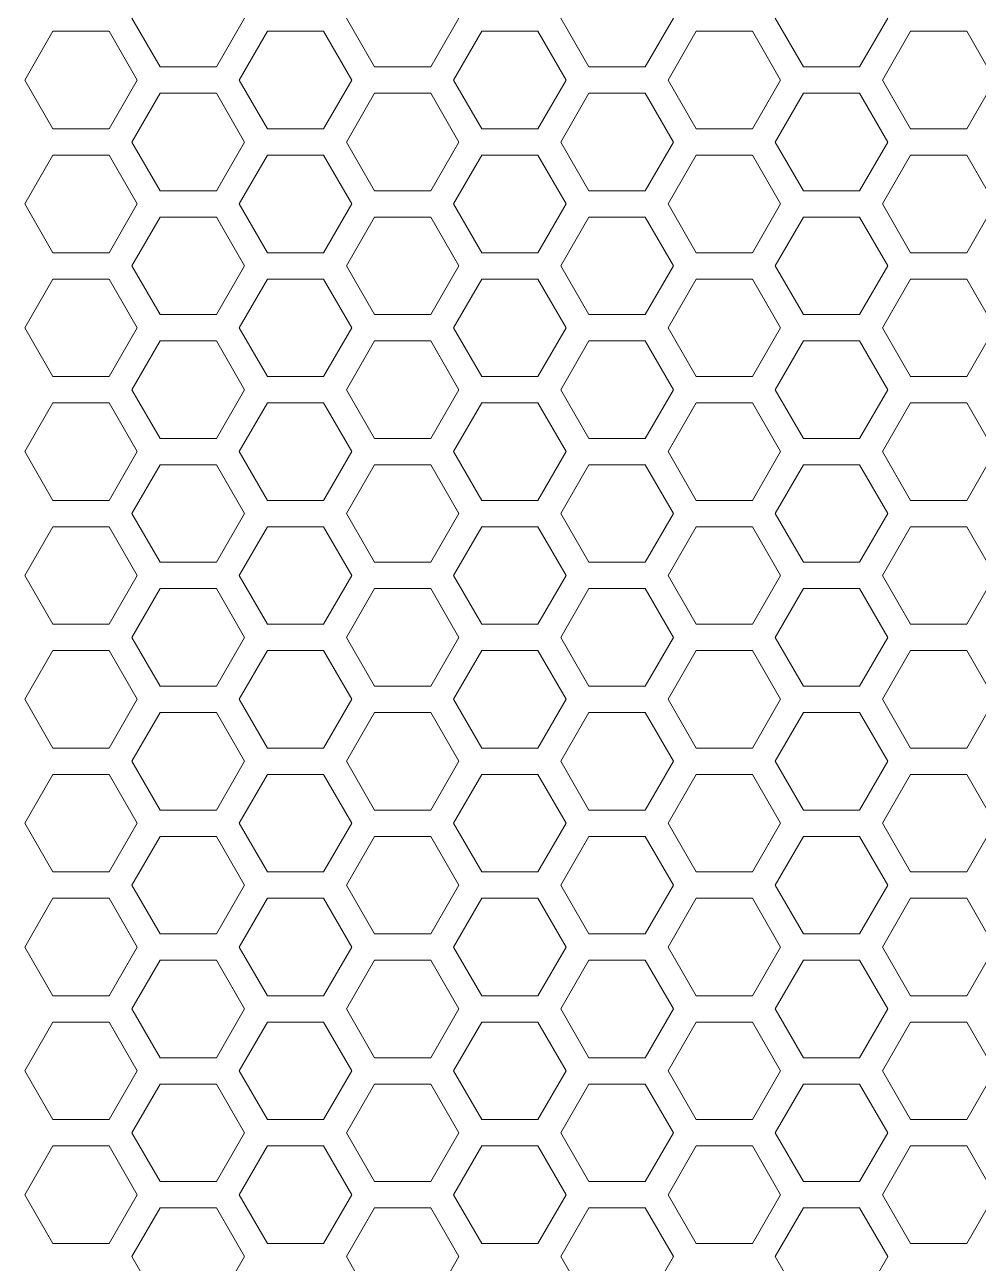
# Model space of a CAD drawing. Header units: millimetres. Extents: x 0 to 140, y -17 to 195.
# Drawn here: x 103.6 to 108.22, y 94.75 to 100.73 of the extents above; entities that cross this region are included whole.
import ezdxf

# ---------------------------------------------------------------- set-up
doc = ezdxf.new("R2010")
doc.units = ezdxf.units.MM
doc.layers.add('4203-42785_1_0', color=7, linetype='Continuous')

# ---------------------------------------------------------------- blocks, each defined once
blk = doc.blocks.new('a')
at = {"layer": '4203-42785_1_0', "color": 0, "linetype": 'ByBlock', "lineweight": 9}
for p, q in [((1507.2261, 423.0621), (1507.3328, 422.8772)), ((1507.5463, 422.8772), (1507.653, 423.0621)), ((1508.0394, 423.0621), (1508.1461, 422.8772)), ((1508.3595, 422.8772), (1508.4662, 423.0621)), ((1508.8527, 423.0621), (1508.9594, 422.8772)), ((1509.1728, 422.8772), (1509.2795, 423.0621)), ((1509.6659, 423.0621), (1509.7726, 422.8772)), ((1509.9861, 422.8772), (1510.0928, 423.0621)), ((1506.9262, 423.0122), (1506.8194, 422.8273)), ((1507.1396, 423.0122), (1506.9262, 423.0122)), ((1507.2464, 422.8273), (1507.1396, 423.0122)), ((1507.7395, 423.0122), (1507.6327, 422.8273)), ((1507.9529, 423.0122), (1507.7395, 423.0122)), ((1508.0596, 422.8273), (1507.9529, 423.0122)), ((1508.5527, 423.0122), (1508.446, 422.8273)), ((1508.7661, 423.0122), (1508.5527, 423.0122)), ((1508.8728, 422.8273), (1508.7661, 423.0122)), ((1509.366, 423.0122), (1509.2593, 422.8273)), ((1509.5794, 423.0122), (1509.366, 423.0122)), ((1509.6862, 422.8273), (1509.5794, 423.0122)), ((1510.1793, 423.0122), (1510.0725, 422.8273)), ((1510.3927, 423.0122), (1510.1793, 423.0122)), ((1510.4994, 422.8273), (1510.3927, 423.0122)), ((1507.3328, 422.8772), (1507.5463, 422.8772)), ((1508.1461, 422.8772), (1508.3595, 422.8772)), ((1508.9594, 422.8772), (1509.1728, 422.8772)), ((1509.7726, 422.8772), (1509.9861, 422.8772)), ((1506.8194, 422.8273), (1506.9262, 422.6424)), ((1507.1396, 422.6424), (1507.2464, 422.8273)), ((1507.6327, 422.8273), (1507.7395, 422.6424)), ((1507.9529, 422.6424), (1508.0596, 422.8273)), ((1508.446, 422.8273), (1508.5527, 422.6424)), ((1508.7661, 422.6424), (1508.8728, 422.8273)), ((1509.2593, 422.8273), (1509.366, 422.6424)), ((1509.5794, 422.6424), (1509.6862, 422.8273)), ((1510.0725, 422.8273), (1510.1793, 422.6424)), ((1510.3927, 422.6424), (1510.4994, 422.8273)), ((1507.3328, 422.7774), (1507.2261, 422.5925)), ((1507.5463, 422.7774), (1507.3328, 422.7774)), ((1507.653, 422.5925), (1507.5463, 422.7774)), ((1508.1461, 422.7774), (1508.0394, 422.5925)), ((1508.3595, 422.7774), (1508.1461, 422.7774)), ((1508.4662, 422.5925), (1508.3595, 422.7774)), ((1508.9594, 422.7774), (1508.8527, 422.5925)), ((1509.1728, 422.7774), (1508.9594, 422.7774)), ((1509.2795, 422.5925), (1509.1728, 422.7774)), ((1509.7726, 422.7774), (1509.6659, 422.5925)), ((1509.9861, 422.7774), (1509.7726, 422.7774)), ((1510.0928, 422.5925), (1509.9861, 422.7774)), ((1506.9262, 422.6424), (1507.1396, 422.6424)), ((1507.7395, 422.6424), (1507.9529, 422.6424)), ((1508.5527, 422.6424), (1508.7661, 422.6424)), ((1509.366, 422.6424), (1509.5794, 422.6424)), ((1510.1793, 422.6424), (1510.3927, 422.6424)), ((1507.2261, 422.5925), (1507.3328, 422.4077)), ((1507.5463, 422.4077), (1507.653, 422.5925)), ((1508.0394, 422.5925), (1508.1461, 422.4077)), ((1508.3595, 422.4077), (1508.4662, 422.5925)), ((1508.8527, 422.5925), (1508.9594, 422.4077)), ((1509.1728, 422.4077), (1509.2795, 422.5925)), ((1509.6659, 422.5925), (1509.7726, 422.4077)), ((1509.9861, 422.4077), (1510.0928, 422.5925)), ((1506.9262, 422.5426), (1506.8194, 422.3577)), ((1507.1396, 422.5426), (1506.9262, 422.5426)), ((1507.2464, 422.3577), (1507.1396, 422.5426)), ((1507.7395, 422.5426), (1507.6327, 422.3577)), ((1507.9529, 422.5426), (1507.7395, 422.5426)), ((1508.0596, 422.3577), (1507.9529, 422.5426)), ((1508.5527, 422.5426), (1508.446, 422.3577)), ((1508.7661, 422.5426), (1508.5527, 422.5426)), ((1508.8728, 422.3577), (1508.7661, 422.5426)), ((1509.366, 422.5426), (1509.2593, 422.3577)), ((1509.5794, 422.5426), (1509.366, 422.5426)), ((1509.6862, 422.3577), (1509.5794, 422.5426)), ((1510.1793, 422.5426), (1510.0725, 422.3577)), ((1510.3927, 422.5426), (1510.1793, 422.5426)), ((1510.4994, 422.3577), (1510.3927, 422.5426)), ((1507.3328, 422.4077), (1507.5463, 422.4077)), ((1508.1461, 422.4077), (1508.3595, 422.4077)), ((1508.9594, 422.4077), (1509.1728, 422.4077)), ((1509.7726, 422.4077), (1509.9861, 422.4077)), ((1506.8194, 422.3577), (1506.9262, 422.1729)), ((1507.1396, 422.1729), (1507.2464, 422.3577)), ((1507.6327, 422.3577), (1507.7395, 422.1729)), ((1507.9529, 422.1729), (1508.0596, 422.3577)), ((1508.446, 422.3577), (1508.5527, 422.1729)), ((1508.7661, 422.1729), (1508.8728, 422.3577)), ((1509.2593, 422.3577), (1509.366, 422.1729)), ((1509.5794, 422.1729), (1509.6862, 422.3577)), ((1510.0725, 422.3577), (1510.1793, 422.1729)), ((1510.3927, 422.1729), (1510.4994, 422.3577)), ((1507.3328, 422.3078), (1507.2261, 422.123)), ((1507.5463, 422.3078), (1507.3328, 422.3078)), ((1507.653, 422.123), (1507.5463, 422.3078)), ((1508.1461, 422.3078), (1508.0394, 422.123)), ((1508.3595, 422.3078), (1508.1461, 422.3078)), ((1508.4662, 422.123), (1508.3595, 422.3078)), ((1508.9594, 422.3078), (1508.8527, 422.123)), ((1509.1728, 422.3078), (1508.9594, 422.3078)), ((1509.2795, 422.123), (1509.1728, 422.3078)), ((1509.7726, 422.3078), (1509.6659, 422.123)), ((1509.9861, 422.3078), (1509.7726, 422.3078)), ((1510.0928, 422.123), (1509.9861, 422.3078)), ((1506.9262, 422.1729), (1507.1396, 422.1729)), ((1507.7395, 422.1729), (1507.9529, 422.1729)), ((1508.5527, 422.1729), (1508.7661, 422.1729)), ((1509.366, 422.1729), (1509.5794, 422.1729)), ((1510.1793, 422.1729), (1510.3927, 422.1729)), ((1507.2261, 422.123), (1507.3328, 421.9381)), ((1507.5463, 421.9381), (1507.653, 422.123)), ((1508.0394, 422.123), (1508.1461, 421.9381)), ((1508.3595, 421.9381), (1508.4662, 422.123)), ((1508.8527, 422.123), (1508.9594, 421.9381)), ((1509.1728, 421.9381), (1509.2795, 422.123)), ((1509.6659, 422.123), (1509.7726, 421.9381)), ((1509.9861, 421.9381), (1510.0928, 422.123)), ((1506.9262, 422.0731), (1506.8194, 421.8882)), ((1507.1396, 422.0731), (1506.9262, 422.0731)), ((1507.2464, 421.8882), (1507.1396, 422.0731)), ((1507.7395, 422.0731), (1507.6327, 421.8882)), ((1507.9529, 422.0731), (1507.7395, 422.0731)), ((1508.0596, 421.8882), (1507.9529, 422.0731)), ((1508.5527, 422.0731), (1508.446, 421.8882)), ((1508.7661, 422.0731), (1508.5527, 422.0731)), ((1508.8728, 421.8882), (1508.7661, 422.0731)), ((1509.366, 422.0731), (1509.2593, 421.8882)), ((1509.5794, 422.0731), (1509.366, 422.0731)), ((1509.6862, 421.8882), (1509.5794, 422.0731)), ((1510.1793, 422.0731), (1510.0725, 421.8882)), ((1510.3927, 422.0731), (1510.1793, 422.0731)), ((1510.4994, 421.8882), (1510.3927, 422.0731)), ((1507.3328, 421.9381), (1507.5463, 421.9381)), ((1508.1461, 421.9381), (1508.3595, 421.9381)), ((1508.9594, 421.9381), (1509.1728, 421.9381)), ((1509.7726, 421.9381), (1509.9861, 421.9381)), ((1506.8194, 421.8882), (1506.9262, 421.7033)), ((1507.1396, 421.7033), (1507.2464, 421.8882)), ((1507.6327, 421.8882), (1507.7395, 421.7033)), ((1507.9529, 421.7033), (1508.0596, 421.8882)), ((1508.446, 421.8882), (1508.5527, 421.7033)), ((1508.7661, 421.7033), (1508.8728, 421.8882)), ((1509.2593, 421.8882), (1509.366, 421.7033)), ((1509.5794, 421.7033), (1509.6862, 421.8882)), ((1510.0725, 421.8882), (1510.1793, 421.7033)), ((1510.3927, 421.7033), (1510.4994, 421.8882)), ((1507.3328, 421.8383), (1507.2261, 421.6534)), ((1507.5463, 421.8383), (1507.3328, 421.8383)), ((1507.653, 421.6534), (1507.5463, 421.8383)), ((1508.1461, 421.8383), (1508.0394, 421.6534)), ((1508.3595, 421.8383), (1508.1461, 421.8383)), ((1508.4662, 421.6534), (1508.3595, 421.8383)), ((1508.9594, 421.8383), (1508.8527, 421.6534)), ((1509.1728, 421.8383), (1508.9594, 421.8383)), ((1509.2795, 421.6534), (1509.1728, 421.8383)), ((1509.7726, 421.8383), (1509.6659, 421.6534)), ((1509.9861, 421.8383), (1509.7726, 421.8383)), ((1510.0928, 421.6534), (1509.9861, 421.8383)), ((1506.9262, 421.7033), (1507.1396, 421.7033)), ((1507.7395, 421.7033), (1507.9529, 421.7033)), ((1508.5527, 421.7033), (1508.7661, 421.7033)), ((1509.366, 421.7033), (1509.5794, 421.7033)), ((1510.1793, 421.7033), (1510.3927, 421.7033)), ((1507.2261, 421.6534), (1507.3328, 421.4686)), ((1507.5463, 421.4686), (1507.653, 421.6534)), ((1508.0394, 421.6534), (1508.1461, 421.4686)), ((1508.3595, 421.4686), (1508.4662, 421.6534)), ((1508.8527, 421.6534), (1508.9594, 421.4686)), ((1509.1728, 421.4686), (1509.2795, 421.6534)), ((1509.6659, 421.6534), (1509.7726, 421.4686)), ((1509.9861, 421.4686), (1510.0928, 421.6534)), ((1506.9262, 421.6035), (1506.8194, 421.4187)), ((1507.1396, 421.6035), (1506.9262, 421.6035)), ((1507.2464, 421.4187), (1507.1396, 421.6035)), ((1507.7395, 421.6035), (1507.6327, 421.4187)), ((1507.9529, 421.6035), (1507.7395, 421.6035)), ((1508.0596, 421.4187), (1507.9529, 421.6035)), ((1508.5527, 421.6035), (1508.446, 421.4187)), ((1508.7661, 421.6035), (1508.5527, 421.6035)), ((1508.8728, 421.4187), (1508.7661, 421.6035)), ((1509.366, 421.6035), (1509.2593, 421.4187)), ((1509.5794, 421.6035), (1509.366, 421.6035)), ((1509.6862, 421.4187), (1509.5794, 421.6035)), ((1510.1793, 421.6035), (1510.0725, 421.4187)), ((1510.3927, 421.6035), (1510.1793, 421.6035)), ((1510.4994, 421.4187), (1510.3927, 421.6035)), ((1507.3328, 421.4686), (1507.5463, 421.4686)), ((1508.1461, 421.4686), (1508.3595, 421.4686)), ((1508.9594, 421.4686), (1509.1728, 421.4686)), ((1509.7726, 421.4686), (1509.9861, 421.4686)), ((1506.8194, 421.4187), (1506.9262, 421.2338)), ((1507.1396, 421.2338), (1507.2464, 421.4187)), ((1507.6327, 421.4187), (1507.7395, 421.2338)), ((1507.9529, 421.2338), (1508.0596, 421.4187)), ((1508.446, 421.4187), (1508.5527, 421.2338)), ((1508.7661, 421.2338), (1508.8728, 421.4187)), ((1509.2593, 421.4187), (1509.366, 421.2338)), ((1509.5794, 421.2338), (1509.6862, 421.4187)), ((1510.0725, 421.4187), (1510.1793, 421.2338)), ((1510.3927, 421.2338), (1510.4994, 421.4187)), ((1507.3328, 421.3687), (1507.2261, 421.1839)), ((1507.5463, 421.3687), (1507.3328, 421.3687)), ((1507.653, 421.1839), (1507.5463, 421.3687)), ((1508.1461, 421.3687), (1508.0394, 421.1839)), ((1508.3595, 421.3687), (1508.1461, 421.3687)), ((1508.4662, 421.1839), (1508.3595, 421.3687)), ((1508.9594, 421.3687), (1508.8527, 421.1839)), ((1509.1728, 421.3687), (1508.9594, 421.3687)), ((1509.2795, 421.1839), (1509.1728, 421.3687)), ((1509.7726, 421.3687), (1509.6659, 421.1839)), ((1509.9861, 421.3687), (1509.7726, 421.3687)), ((1510.0928, 421.1839), (1509.9861, 421.3687)), ((1506.9262, 421.2338), (1507.1396, 421.2338)), ((1507.7395, 421.2338), (1507.9529, 421.2338)), ((1508.5527, 421.2338), (1508.7661, 421.2338)), ((1509.366, 421.2338), (1509.5794, 421.2338)), ((1510.1793, 421.2338), (1510.3927, 421.2338)), ((1507.2261, 421.1839), (1507.3328, 420.999)), ((1507.5463, 420.999), (1507.653, 421.1839)), ((1508.0394, 421.1839), (1508.1461, 420.999)), ((1508.3595, 420.999), (1508.4662, 421.1839)), ((1508.8527, 421.1839), (1508.9594, 420.999)), ((1509.1728, 420.999), (1509.2795, 421.1839)), ((1509.6659, 421.1839), (1509.7726, 420.999)), ((1509.9861, 420.999), (1510.0928, 421.1839)), ((1506.9262, 421.134), (1506.8194, 420.9491)), ((1507.1396, 421.134), (1506.9262, 421.134)), ((1507.2464, 420.9491), (1507.1396, 421.134)), ((1507.7395, 421.134), (1507.6327, 420.9491)), ((1507.9529, 421.134), (1507.7395, 421.134)), ((1508.0596, 420.9491), (1507.9529, 421.134)), ((1508.5527, 421.134), (1508.446, 420.9491)), ((1508.7661, 421.134), (1508.5527, 421.134)), ((1508.8728, 420.9491), (1508.7661, 421.134)), ((1509.366, 421.134), (1509.2593, 420.9491)), ((1509.5794, 421.134), (1509.366, 421.134)), ((1509.6862, 420.9491), (1509.5794, 421.134)), ((1510.1793, 421.134), (1510.0725, 420.9491)), ((1510.3927, 421.134), (1510.1793, 421.134)), ((1510.4994, 420.9491), (1510.3927, 421.134)), ((1507.3328, 420.999), (1507.5463, 420.999)), ((1508.1461, 420.999), (1508.3595, 420.999)), ((1508.9594, 420.999), (1509.1728, 420.999)), ((1509.7726, 420.999), (1509.9861, 420.999)), ((1506.8194, 420.9491), (1506.9262, 420.7642)), ((1507.1396, 420.7642), (1507.2464, 420.9491)), ((1507.6327, 420.9491), (1507.7395, 420.7642)), ((1507.9529, 420.7642), (1508.0596, 420.9491)), ((1508.446, 420.9491), (1508.5527, 420.7642)), ((1508.7661, 420.7642), (1508.8728, 420.9491)), ((1509.2593, 420.9491), (1509.366, 420.7642)), ((1509.5794, 420.7642), (1509.6862, 420.9491)), ((1510.0725, 420.9491), (1510.1793, 420.7642)), ((1510.3927, 420.7642), (1510.4994, 420.9491)), ((1507.3328, 420.8992), (1507.2261, 420.7143)), ((1507.5463, 420.8992), (1507.3328, 420.8992)), ((1507.653, 420.7143), (1507.5463, 420.8992)), ((1508.1461, 420.8992), (1508.0394, 420.7143)), ((1508.3595, 420.8992), (1508.1461, 420.8992)), ((1508.4662, 420.7143), (1508.3595, 420.8992)), ((1508.9594, 420.8992), (1508.8527, 420.7143)), ((1509.1728, 420.8992), (1508.9594, 420.8992)), ((1509.2795, 420.7143), (1509.1728, 420.8992)), ((1509.7726, 420.8992), (1509.6659, 420.7143)), ((1509.9861, 420.8992), (1509.7726, 420.8992)), ((1510.0928, 420.7143), (1509.9861, 420.8992)), ((1506.9262, 420.7642), (1507.1396, 420.7642)), ((1507.7395, 420.7642), (1507.9529, 420.7642)), ((1508.5527, 420.7642), (1508.7661, 420.7642)), ((1509.366, 420.7642), (1509.5794, 420.7642)), ((1510.1793, 420.7642), (1510.3927, 420.7642)), ((1507.2261, 420.7143), (1507.3328, 420.5295)), ((1507.5463, 420.5295), (1507.653, 420.7143)), ((1508.0394, 420.7143), (1508.1461, 420.5295)), ((1508.3595, 420.5295), (1508.4662, 420.7143)), ((1508.8527, 420.7143), (1508.9594, 420.5295)), ((1509.1728, 420.5295), (1509.2795, 420.7143)), ((1509.6659, 420.7143), (1509.7726, 420.5295)), ((1509.9861, 420.5295), (1510.0928, 420.7143)), ((1506.9262, 420.6644), (1506.8194, 420.4796)), ((1507.1396, 420.6644), (1506.9262, 420.6644)), ((1507.2464, 420.4796), (1507.1396, 420.6644)), ((1507.7395, 420.6644), (1507.6327, 420.4796)), ((1507.9529, 420.6644), (1507.7395, 420.6644)), ((1508.0596, 420.4796), (1507.9529, 420.6644)), ((1508.5527, 420.6644), (1508.446, 420.4796)), ((1508.7661, 420.6644), (1508.5527, 420.6644)), ((1508.8728, 420.4796), (1508.7661, 420.6644)), ((1509.366, 420.6644), (1509.2593, 420.4796)), ((1509.5794, 420.6644), (1509.366, 420.6644)), ((1509.6862, 420.4796), (1509.5794, 420.6644)), ((1510.1793, 420.6644), (1510.0725, 420.4796)), ((1510.3927, 420.6644), (1510.1793, 420.6644)), ((1510.4994, 420.4796), (1510.3927, 420.6644)), ((1507.3328, 420.5295), (1507.5463, 420.5295)), ((1508.1461, 420.5295), (1508.3595, 420.5295)), ((1508.9594, 420.5295), (1509.1728, 420.5295)), ((1509.7726, 420.5295), (1509.9861, 420.5295)), ((1506.8194, 420.4796), (1506.9262, 420.2947)), ((1507.1396, 420.2947), (1507.2464, 420.4796)), ((1507.6327, 420.4796), (1507.7395, 420.2947)), ((1507.9529, 420.2947), (1508.0596, 420.4796)), ((1508.446, 420.4796), (1508.5527, 420.2947)), ((1508.7661, 420.2947), (1508.8728, 420.4796)), ((1509.2593, 420.4796), (1509.366, 420.2947)), ((1509.5794, 420.2947), (1509.6862, 420.4796)), ((1510.0725, 420.4796), (1510.1793, 420.2947)), ((1510.3927, 420.2947), (1510.4994, 420.4796)), ((1507.3328, 420.4297), (1507.2261, 420.2448)), ((1507.5463, 420.4297), (1507.3328, 420.4297)), ((1507.653, 420.2448), (1507.5463, 420.4297)), ((1508.1461, 420.4297), (1508.0394, 420.2448)), ((1508.3595, 420.4297), (1508.1461, 420.4297)), ((1508.4662, 420.2448), (1508.3595, 420.4297)), ((1508.9594, 420.4297), (1508.8527, 420.2448)), ((1509.1728, 420.4297), (1508.9594, 420.4297)), ((1509.2795, 420.2448), (1509.1728, 420.4297)), ((1509.7726, 420.4297), (1509.6659, 420.2448)), ((1509.9861, 420.4297), (1509.7726, 420.4297)), ((1510.0928, 420.2448), (1509.9861, 420.4297)), ((1506.9262, 420.2947), (1507.1396, 420.2947)), ((1507.7395, 420.2947), (1507.9529, 420.2947)), ((1508.5527, 420.2947), (1508.7661, 420.2947)), ((1509.366, 420.2947), (1509.5794, 420.2947)), ((1510.1793, 420.2947), (1510.3927, 420.2947)), ((1507.2261, 420.2448), (1507.3328, 420.0599)), ((1507.5463, 420.0599), (1507.653, 420.2448)), ((1508.0394, 420.2448), (1508.1461, 420.0599)), ((1508.3595, 420.0599), (1508.4662, 420.2448)), ((1508.8527, 420.2448), (1508.9594, 420.0599)), ((1509.1728, 420.0599), (1509.2795, 420.2448)), ((1509.6659, 420.2448), (1509.7726, 420.0599)), ((1509.9861, 420.0599), (1510.0928, 420.2448)), ((1506.9262, 420.1949), (1506.8194, 420.01)), ((1507.1396, 420.1949), (1506.9262, 420.1949)), ((1507.2464, 420.01), (1507.1396, 420.1949)), ((1507.7395, 420.1949), (1507.6327, 420.01)), ((1507.9529, 420.1949), (1507.7395, 420.1949)), ((1508.0596, 420.01), (1507.9529, 420.1949)), ((1508.5527, 420.1949), (1508.446, 420.01)), ((1508.7661, 420.1949), (1508.5527, 420.1949)), ((1508.8728, 420.01), (1508.7661, 420.1949)), ((1509.366, 420.1949), (1509.2593, 420.01)), ((1509.5794, 420.1949), (1509.366, 420.1949)), ((1509.6862, 420.01), (1509.5794, 420.1949)), ((1510.1793, 420.1949), (1510.0725, 420.01)), ((1510.3927, 420.1949), (1510.1793, 420.1949)), ((1510.4994, 420.01), (1510.3927, 420.1949)), ((1507.3328, 420.0599), (1507.5463, 420.0599)), ((1508.1461, 420.0599), (1508.3595, 420.0599)), ((1508.9594, 420.0599), (1509.1728, 420.0599)), ((1509.7726, 420.0599), (1509.9861, 420.0599)), ((1506.8194, 420.01), (1506.9262, 419.8252)), ((1507.1396, 419.8252), (1507.2464, 420.01)), ((1507.6327, 420.01), (1507.7395, 419.8252)), ((1507.9529, 419.8252), (1508.0596, 420.01)), ((1508.446, 420.01), (1508.5527, 419.8252)), ((1508.7661, 419.8252), (1508.8728, 420.01)), ((1509.2593, 420.01), (1509.366, 419.8252)), ((1509.5794, 419.8252), (1509.6862, 420.01)), ((1510.0725, 420.01), (1510.1793, 419.8252)), ((1510.3927, 419.8252), (1510.4994, 420.01)), ((1507.3328, 419.9601), (1507.2261, 419.7753)), ((1507.5463, 419.9601), (1507.3328, 419.9601)), ((1507.653, 419.7753), (1507.5463, 419.9601)), ((1508.1461, 419.9601), (1508.0394, 419.7753)), ((1508.3595, 419.9601), (1508.1461, 419.9601)), ((1508.4662, 419.7753), (1508.3595, 419.9601)), ((1508.9594, 419.9601), (1508.8527, 419.7753)), ((1509.1728, 419.9601), (1508.9594, 419.9601)), ((1509.2795, 419.7753), (1509.1728, 419.9601)), ((1509.7726, 419.9601), (1509.6659, 419.7753)), ((1509.9861, 419.9601), (1509.7726, 419.9601)), ((1510.0928, 419.7753), (1509.9861, 419.9601)), ((1506.9262, 419.8252), (1507.1396, 419.8252)), ((1507.7395, 419.8252), (1507.9529, 419.8252)), ((1508.5527, 419.8252), (1508.7661, 419.8252)), ((1509.366, 419.8252), (1509.5794, 419.8252)), ((1510.1793, 419.8252), (1510.3927, 419.8252)), ((1507.2261, 419.7753), (1507.3328, 419.5904)), ((1507.5463, 419.5904), (1507.653, 419.7753)), ((1508.0394, 419.7753), (1508.1461, 419.5904)), ((1508.3595, 419.5904), (1508.4662, 419.7753)), ((1508.8527, 419.7753), (1508.9594, 419.5904)), ((1509.1728, 419.5904), (1509.2795, 419.7753)), ((1509.6659, 419.7753), (1509.7726, 419.5904)), ((1509.9861, 419.5904), (1510.0928, 419.7753)), ((1506.9262, 419.7253), (1506.8194, 419.5405)), ((1507.1396, 419.7253), (1506.9262, 419.7253)), ((1507.2464, 419.5405), (1507.1396, 419.7253)), ((1507.7395, 419.7253), (1507.6327, 419.5405)), ((1507.9529, 419.7253), (1507.7395, 419.7253)), ((1508.0596, 419.5405), (1507.9529, 419.7253)), ((1508.5527, 419.7253), (1508.446, 419.5405)), ((1508.7661, 419.7253), (1508.5527, 419.7253)), ((1508.8728, 419.5405), (1508.7661, 419.7253)), ((1509.366, 419.7253), (1509.2593, 419.5405)), ((1509.5794, 419.7253), (1509.366, 419.7253)), ((1509.6862, 419.5405), (1509.5794, 419.7253)), ((1510.1793, 419.7253), (1510.0725, 419.5405)), ((1510.3927, 419.7253), (1510.1793, 419.7253)), ((1510.4994, 419.5405), (1510.3927, 419.7253)), ((1507.3328, 419.5904), (1507.5463, 419.5904)), ((1508.1461, 419.5904), (1508.3595, 419.5904)), ((1508.9594, 419.5904), (1509.1728, 419.5904)), ((1509.7726, 419.5904), (1509.9861, 419.5904)), ((1506.8194, 419.5405), (1506.9262, 419.3556)), ((1507.1396, 419.3556), (1507.2464, 419.5405)), ((1507.6327, 419.5405), (1507.7395, 419.3556)), ((1507.9529, 419.3556), (1508.0596, 419.5405)), ((1508.446, 419.5405), (1508.5527, 419.3556)), ((1508.7661, 419.3556), (1508.8728, 419.5405)), ((1509.2593, 419.5405), (1509.366, 419.3556)), ((1509.5794, 419.3556), (1509.6862, 419.5405)), ((1510.0725, 419.5405), (1510.1793, 419.3556)), ((1510.3927, 419.3556), (1510.4994, 419.5405)), ((1507.3328, 419.4906), (1507.2261, 419.3057)), ((1507.5463, 419.4906), (1507.3328, 419.4906)), ((1507.653, 419.3057), (1507.5463, 419.4906)), ((1508.1461, 419.4906), (1508.0394, 419.3057)), ((1508.3595, 419.4906), (1508.1461, 419.4906)), ((1508.4662, 419.3057), (1508.3595, 419.4906)), ((1508.9594, 419.4906), (1508.8527, 419.3057)), ((1509.1728, 419.4906), (1508.9594, 419.4906)), ((1509.2795, 419.3057), (1509.1728, 419.4906)), ((1509.7726, 419.4906), (1509.6659, 419.3057)), ((1509.9861, 419.4906), (1509.7726, 419.4906)), ((1510.0928, 419.3057), (1509.9861, 419.4906)), ((1506.9262, 419.3556), (1507.1396, 419.3556)), ((1507.7395, 419.3556), (1507.9529, 419.3556)), ((1508.5527, 419.3556), (1508.7661, 419.3556)), ((1509.366, 419.3556), (1509.5794, 419.3556)), ((1510.1793, 419.3556), (1510.3927, 419.3556)), ((1507.2261, 419.3057), (1507.3328, 419.1208)), ((1507.5463, 419.1208), (1507.653, 419.3057)), ((1508.0394, 419.3057), (1508.1461, 419.1208)), ((1508.3595, 419.1208), (1508.4662, 419.3057)), ((1508.8527, 419.3057), (1508.9594, 419.1208)), ((1509.1728, 419.1208), (1509.2795, 419.3057)), ((1509.6659, 419.3057), (1509.7726, 419.1208)), ((1509.9861, 419.1208), (1510.0928, 419.3057)), ((1506.9262, 419.2558), (1506.8194, 419.0709)), ((1507.1396, 419.2558), (1506.9262, 419.2558)), ((1507.2464, 419.0709), (1507.1396, 419.2558)), ((1507.7395, 419.2558), (1507.6327, 419.0709)), ((1507.9529, 419.2558), (1507.7395, 419.2558)), ((1508.0596, 419.0709), (1507.9529, 419.2558)), ((1508.5527, 419.2558), (1508.446, 419.0709)), ((1508.7661, 419.2558), (1508.5527, 419.2558)), ((1508.8728, 419.0709), (1508.7661, 419.2558)), ((1509.366, 419.2558), (1509.2593, 419.0709)), ((1509.5794, 419.2558), (1509.366, 419.2558)), ((1509.6862, 419.0709), (1509.5794, 419.2558)), ((1510.1793, 419.2558), (1510.0725, 419.0709)), ((1510.3927, 419.2558), (1510.1793, 419.2558)), ((1510.4994, 419.0709), (1510.3927, 419.2558)), ((1507.3328, 419.1208), (1507.5463, 419.1208)), ((1508.1461, 419.1208), (1508.3595, 419.1208)), ((1508.9594, 419.1208), (1509.1728, 419.1208)), ((1509.7726, 419.1208), (1509.9861, 419.1208)), ((1506.8194, 419.0709), (1506.9262, 418.8861)), ((1507.1396, 418.8861), (1507.2464, 419.0709)), ((1507.6327, 419.0709), (1507.7395, 418.8861)), ((1507.9529, 418.8861), (1508.0596, 419.0709)), ((1508.446, 419.0709), (1508.5527, 418.8861)), ((1508.7661, 418.8861), (1508.8728, 419.0709)), ((1509.2593, 419.0709), (1509.366, 418.8861)), ((1509.5794, 418.8861), (1509.6862, 419.0709)), ((1510.0725, 419.0709), (1510.1793, 418.8861)), ((1510.3927, 418.8861), (1510.4994, 419.0709)), ((1507.3328, 419.021), (1507.2261, 418.8362)), ((1507.5463, 419.021), (1507.3328, 419.021)), ((1507.653, 418.8362), (1507.5463, 419.021)), ((1508.1461, 419.021), (1508.0394, 418.8362)), ((1508.3595, 419.021), (1508.1461, 419.021)), ((1508.4662, 418.8362), (1508.3595, 419.021)), ((1508.9594, 419.021), (1508.8527, 418.8362)), ((1509.1728, 419.021), (1508.9594, 419.021)), ((1509.2795, 418.8362), (1509.1728, 419.021)), ((1509.7726, 419.021), (1509.6659, 418.8362)), ((1509.9861, 419.021), (1509.7726, 419.021)), ((1510.0928, 418.8362), (1509.9861, 419.021)), ((1506.9262, 418.8861), (1507.1396, 418.8861)), ((1507.7395, 418.8861), (1507.9529, 418.8861)), ((1508.5527, 418.8861), (1508.7661, 418.8861)), ((1509.366, 418.8861), (1509.5794, 418.8861)), ((1510.1793, 418.8861), (1510.3927, 418.8861)), ((1507.2261, 418.8362), (1507.3328, 418.6513)), ((1507.5463, 418.6513), (1507.653, 418.8362)), ((1508.0394, 418.8362), (1508.1461, 418.6513)), ((1508.3595, 418.6513), (1508.4662, 418.8362)), ((1508.8527, 418.8362), (1508.9594, 418.6513)), ((1509.1728, 418.6513), (1509.2795, 418.8362)), ((1509.6659, 418.8362), (1509.7726, 418.6513)), ((1509.9861, 418.6513), (1510.0928, 418.8362)), ((1506.9262, 418.7863), (1506.8194, 418.6014)), ((1507.1396, 418.7863), (1506.9262, 418.7863)), ((1507.2464, 418.6014), (1507.1396, 418.7863)), ((1507.7395, 418.7863), (1507.6327, 418.6014)), ((1507.9529, 418.7863), (1507.7395, 418.7863)), ((1508.0596, 418.6014), (1507.9529, 418.7863)), ((1508.5527, 418.7863), (1508.446, 418.6014)), ((1508.7661, 418.7863), (1508.5527, 418.7863)), ((1508.8728, 418.6014), (1508.7661, 418.7863)), ((1509.366, 418.7863), (1509.2593, 418.6014)), ((1509.5794, 418.7863), (1509.366, 418.7863)), ((1509.6862, 418.6014), (1509.5794, 418.7863)), ((1510.1793, 418.7863), (1510.0725, 418.6014)), ((1510.3927, 418.7863), (1510.1793, 418.7863)), ((1510.4994, 418.6014), (1510.3927, 418.7863)), ((1507.3328, 418.6513), (1507.5463, 418.6513)), ((1508.1461, 418.6513), (1508.3595, 418.6513)), ((1508.9594, 418.6513), (1509.1728, 418.6513)), ((1509.7726, 418.6513), (1509.9861, 418.6513)), ((1506.8194, 418.6014), (1506.9262, 418.4165)), ((1507.1396, 418.4165), (1507.2464, 418.6014)), ((1507.6327, 418.6014), (1507.7395, 418.4165)), ((1507.9529, 418.4165), (1508.0596, 418.6014)), ((1508.446, 418.6014), (1508.5527, 418.4165)), ((1508.7661, 418.4165), (1508.8728, 418.6014)), ((1509.2593, 418.6014), (1509.366, 418.4165)), ((1509.5794, 418.4165), (1509.6862, 418.6014)), ((1510.0725, 418.6014), (1510.1793, 418.4165)), ((1510.3927, 418.4165), (1510.4994, 418.6014)), ((1507.3328, 418.5515), (1507.2261, 418.3666)), ((1507.5463, 418.5515), (1507.3328, 418.5515)), ((1507.653, 418.3666), (1507.5463, 418.5515)), ((1508.1461, 418.5515), (1508.0394, 418.3666)), ((1508.3595, 418.5515), (1508.1461, 418.5515)), ((1508.4662, 418.3666), (1508.3595, 418.5515)), ((1508.9594, 418.5515), (1508.8527, 418.3666)), ((1509.1728, 418.5515), (1508.9594, 418.5515)), ((1509.2795, 418.3666), (1509.1728, 418.5515)), ((1509.7726, 418.5515), (1509.6659, 418.3666)), ((1509.9861, 418.5515), (1509.7726, 418.5515)), ((1510.0928, 418.3666), (1509.9861, 418.5515)), ((1506.9262, 418.4165), (1507.1396, 418.4165)), ((1507.7395, 418.4165), (1507.9529, 418.4165)), ((1508.5527, 418.4165), (1508.7661, 418.4165)), ((1509.366, 418.4165), (1509.5794, 418.4165)), ((1510.1793, 418.4165), (1510.3927, 418.4165)), ((1507.2261, 418.3666), (1507.3328, 418.1818)), ((1507.5463, 418.1818), (1507.653, 418.3666)), ((1508.0394, 418.3666), (1508.1461, 418.1818)), ((1508.3595, 418.1818), (1508.4662, 418.3666)), ((1508.8527, 418.3666), (1508.9594, 418.1818)), ((1509.1728, 418.1818), (1509.2795, 418.3666)), ((1509.6659, 418.3666), (1509.7726, 418.1818)), ((1509.9861, 418.1818), (1510.0928, 418.3666))]:
    blk.add_line(p, q, dxfattribs=at)

msp = doc.modelspace()

# ---------------------------------------------------------------- block references
at = {"lineweight": 15, "xscale": 1.275468447124703, "yscale": 1.275468447124703, "zscale": 1.275468447124703}
msp.add_blockref('a', (-1818.2959, -438.8363), dxfattribs=at)

doc.saveas('drawing.dxf')
